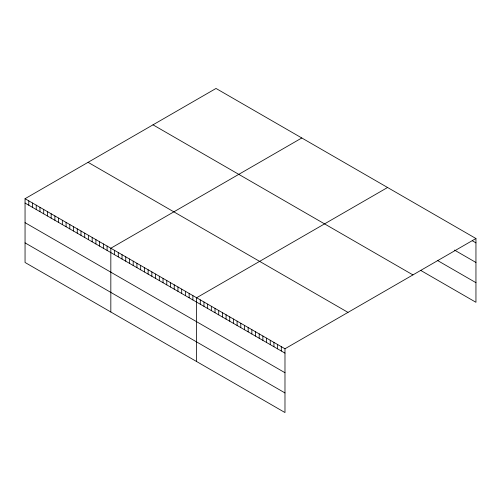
<?xml version="1.0" encoding="UTF-8"?>
<svg xmlns="http://www.w3.org/2000/svg" width="501" height="501" viewBox="0 0 501 501"><rect width="100%" height="100%" fill="white"/><g stroke="black" fill="none" stroke-linecap="round" stroke-linejoin="round"><path stroke-width="0.75" d="M25.05 198.703L284.981 348.771L284.981 412.548L25.05 262.48L25.05 198.703L216.019 88.452L475.95 238.52L475.95 302.297L420.715 270.408M301.796 137.975L110.827 248.227L110.827 312.004M387.574 187.493L196.605 297.751L196.605 361.528M284.981 348.771L475.95 238.52M472.268 240.743L475.95 242.872M454.47 250.08L475.95 262.48M437.285 260.363L475.95 282.683M152.999 124.83L412.93 274.905M88.07 162.318L348.001 312.392M25.05 203.055L284.981 353.124M25.05 222.663L284.981 372.738M25.05 242.866L284.981 392.941M281.299 346.648L281.299 351.001M277.617 344.525L277.617 348.871M273.934 342.396L273.934 346.748M270.252 340.273L270.252 344.619M266.57 338.144L266.57 342.496M262.887 336.021L262.887 340.367M259.205 333.891L259.205 338.244M255.523 331.768L255.523 336.115M251.84 329.639L251.84 333.992M248.158 327.516L248.158 331.862M244.475 325.387L244.475 329.739M240.793 323.264L240.793 327.61M237.111 321.135L237.111 325.487M233.428 319.012L233.428 323.358M229.746 316.882L229.746 321.235M226.064 314.76L226.064 319.106M222.381 312.63L222.381 316.983M218.699 310.507L218.699 314.853M215.017 308.378L215.017 312.73M211.334 306.255L211.334 310.601M207.652 304.126L207.652 308.478M203.97 302.003L203.97 306.349M200.287 299.874L200.287 304.226M192.879 295.596L192.879 299.949M189.146 293.442L189.146 297.794M185.42 291.288L185.42 295.64M181.688 289.14L181.688 293.486M177.955 286.985L177.955 291.332M174.229 284.831L174.229 289.183M170.497 282.677L170.497 287.029M166.77 280.522L166.77 284.875M163.038 278.374L163.038 282.721M159.312 276.22L159.312 280.566M155.579 274.066L155.579 278.412M151.853 271.911L151.853 276.264M148.121 269.757L148.121 274.11M144.394 267.603L144.394 271.955M140.662 265.455L140.662 269.801M136.936 263.301L136.936 267.647M133.203 261.146L133.203 265.492M129.477 258.992L129.477 263.344M125.745 256.838L125.745 261.19M122.019 254.683L122.019 259.036M118.286 252.535L118.286 256.881M114.56 250.381L114.56 254.727M107.101 246.072L107.101 250.425M103.369 243.918L103.369 248.271M99.636 241.77L99.636 246.116M95.91 239.616L95.91 243.962M92.178 237.461L92.178 241.808M88.452 235.307L88.452 239.66M84.719 233.153L84.719 237.505M80.993 230.999L80.993 235.351M77.26 228.851L77.26 233.197M73.534 226.696L73.534 231.042M69.802 224.542L69.802 228.888M66.076 222.388L66.076 226.74M62.343 220.233L62.343 224.586M58.617 218.079L58.617 222.431M54.885 215.931L54.885 220.277M51.158 213.777L51.158 218.123M47.426 211.622L47.426 215.975M43.7 209.468L43.7 213.821M39.967 207.314L39.967 211.666M36.241 205.166L36.241 209.512M32.509 203.011L32.509 207.358M28.782 200.857L28.782 205.203"/></g></svg>
